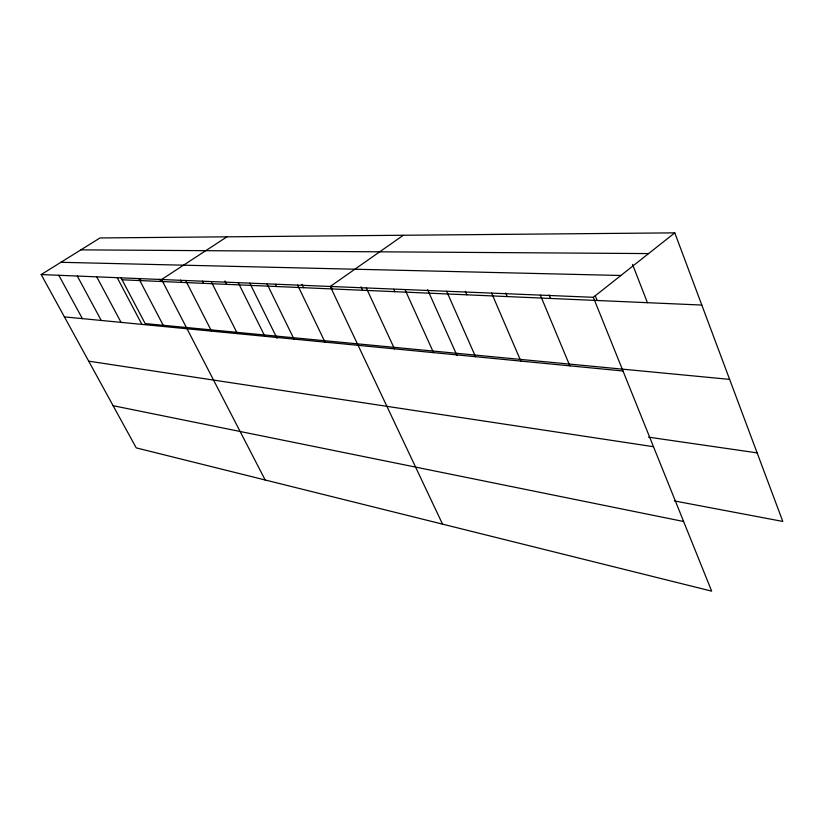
<?xml version="1.0" encoding="UTF-8"?>
<svg xmlns="http://www.w3.org/2000/svg" width="824" height="824" viewBox="0 0 824 824"><rect width="100%" height="100%" fill="white"/><g stroke="black" fill="none" stroke-linecap="round" stroke-linejoin="round"><path stroke-width="1.24" d="M593.321 297.299L711.668 591.148L136.248 447.885L41.2 274.557L593.321 297.299L674.784 232.852L782.8 521.438L674.32 500.92M403.307 235.262L330.28 286.464L442.539 524.146M226.96 236.828L161.586 279.511L265.184 479.99M41.2 274.557L100.013 237.951L674.784 232.852M80.886 249.857L648.581 253.576M60.894 262.3L620.894 275.484M122.086 279.789L701.811 305.055M729.621 379.38L145.168 323.575L120.891 277.534M64.416 316.89L622.995 370.985M648.519 437.153L757.143 452.881M88.693 361.169L653.504 446.711M113.115 405.696L683.621 521.51M58.813 275.278L82.379 318.631M77.302 276.04L101.239 320.454M96.748 276.843L121.056 322.38M117.224 277.688L141.903 324.399M139.843 278.358L141.017 280.613M138.803 278.574L163.863 326.52M159.712 279.233L160.876 281.478M185.678 280.5L211.521 331.135M180.559 280.139L181.713 282.385M202.477 281.097L203.61 283.343M211.181 281.561L237.415 333.648M224.962 280.974L226.652 284.352M238.239 282.673L264.875 336.305M249.816 283.147L277.029 338.283M266.997 283.858L294.024 339.127M275.443 284.249L276.545 286.525M301.975 284.28L303.613 287.7M297.608 285.114L325.037 342.135M331.176 286.649L332.257 288.956M361.005 286.803L362.622 290.275M366.299 287.947L394.49 348.861M393.8 289.337L394.861 291.675M404.975 289.543L433.537 352.641M427.615 289.698L457.032 355.577M446.639 291.253L475.541 356.71M465.333 291.294L466.878 294.817M491.619 293.107L520.84 361.097M505.751 293.066L507.244 296.578M540.359 295.116L569.837 365.835M549.103 294.961L550.556 298.463M595.237 295.734L597.153 300.492M632.544 264.422L647.417 302.686"/></g></svg>
